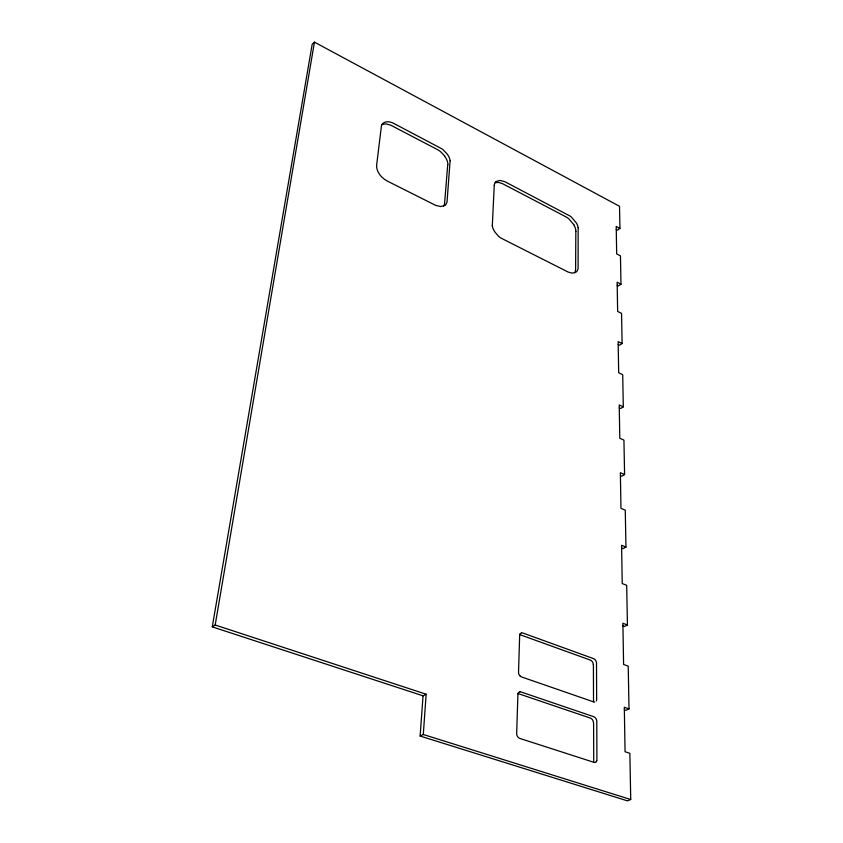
<?xml version="1.0" encoding="UTF-8"?>
<svg xmlns="http://www.w3.org/2000/svg" width="843" height="843" viewBox="0 0 843 843"><rect width="100%" height="100%" fill="white"/><g stroke="black" fill="none" stroke-linecap="round" stroke-linejoin="round"><path stroke-width="1.26" d="M575.611 269.17L575.832 231.277M423.049 695.823L420.13 736.044L423.291 734.495L426.158 694.221L215.186 625L212.267 626.865L423.049 695.823L426.158 694.221M519.667 635.148L518.529 672.219A5.606 4.942 -20.2 0 0 518.614 673.22A6.449 5.701 -20.2 0 0 518.751 673.736L518.824 673.968A7.018 6.196 -20.2 0 0 519.436 675.159L519.573 675.359A6.628 5.848 -20.2 0 0 519.92 675.78L520.047 675.928M444.63 202.931L447.717 164.67M494.24 185.355L492.312 225.745M596.654 699.774L596.507 663.146A5.448 4.805 -20.2 0 0 596.444 662.419L596.401 662.208A6.512 5.753 -20.2 0 0 596.264 661.702L596.201 661.534A7.029 6.207 -20.2 0 0 595.969 661.007L595.906 660.87A7.081 6.249 -20.2 0 0 595.59 660.354L595.506 660.227A6.628 5.859 -20.2 0 0 595.126 659.763L595.021 659.647A4.742 4.194 -20.2 0 0 593.461 658.573M596.907 760.238L596.781 721.376A5.827 5.153 -20.2 0 0 596.707 720.607L596.675 720.428A6.839 6.038 -20.2 0 0 596.528 719.869L596.465 719.68M215.186 625L314.45 42.15L619.521 206.303L619.932 228.432L617.455 230.192L616.265 229.57M212.267 626.865L312.163 44.363L314.45 42.15M517.929 693.926L516.664 733.473A5.922 5.237 -20.2 0 0 516.727 734.401L516.748 734.527A6.786 5.996 -20.2 0 0 516.885 735.064L516.97 735.307A7.197 6.354 -20.2 0 0 517.18 735.834L517.296 736.055A7.144 6.301 -20.2 0 0 517.591 736.55L517.728 736.75A5.258 4.647 -20.2 0 0 519.889 738.447L593.799 762.283M596.833 760.565L596.823 760.618A3.246 2.866 -20.2 0 1 596.559 761.25M444.746 205.418L440.836 206.546L435.831 205.45L387.495 181.171C381.731 178.231 376.452 172.12 376.6 165.586A9.579 8.451 -20.2 0 1 376.631 165.217L381.321 126.798A6.733 5.943 -20.2 0 1 382.079 124.437C384.714 120.444 390.499 121.561 394.092 123.573L441.88 148.821A25.258 22.297 -20.2 0 1 443.06 149.706L447.222 154.1A19.811 17.492 -20.2 0 1 450.173 160.781M492.238 225.755A20.706 18.283 -20.2 0 0 495.168 232.31L498.35 236.082A24.679 21.792 -20.2 0 0 500.647 237.916L568.066 272.026L572.123 273.132L574.8 272.479A7.777 6.86 -20.2 0 0 575.569 269.17M574.599 272.869L576.38 271.868A5.606 4.953 -20.2 0 0 577.855 269.465L577.94 269.202A8.198 7.239 -20.2 0 0 578.098 268.401L578.161 227.621M496.316 181.414L499.994 180.413L504.799 181.656L570.184 216.124A23.298 20.569 -20.2 0 1 571.269 216.946L576.433 223.037A19.558 17.271 -20.2 0 1 578.182 227.61M619.932 228.432L616.212 226.461L616.676 253.912L620.459 255.872L620.985 284.186L618.425 285.925L617.202 285.303M620.985 284.186L617.15 282.236L617.645 311.446L621.544 313.385L622.113 343.533L619.468 345.251L618.204 344.639M622.113 343.533L618.151 341.615L618.678 372.764L622.703 374.671L623.304 406.853L620.574 408.539L619.268 407.928M623.304 406.853L619.226 404.967L619.784 438.255L623.936 440.12L624.589 474.546L621.755 476.179L620.406 475.589M624.589 474.546L620.364 472.702L620.964 508.35L625.264 510.173L625.959 547.075L623.03 548.656L621.628 548.087M625.959 547.075L621.586 545.284L622.229 583.556L626.686 585.316L627.434 624.979L624.389 626.497L622.945 625.949M627.434 624.979L622.893 623.262L623.588 664.463L628.214 666.149L629.015 708.889L625.854 710.322L624.357 709.795M382.1 124.448L385.978 123.879L390.709 125.164L437.296 149.517A23.372 20.632 -20.2 0 1 440.51 151.614L444.704 155.976M629.015 708.889L624.315 707.256L625.063 751.735L629.858 753.315L630.733 799.522L627.434 800.85L420.13 736.044M495.284 182.646L498.624 182.425L502.481 183.648L565.716 216.725A21.191 18.715 -20.2 0 1 568.783 218.78L573.872 224.733M521.132 691.998L593.651 716.676A4.647 4.11 -20.2 0 1 595.179 717.699L595.358 717.857A6.639 5.859 -20.2 0 1 595.695 718.268L595.832 718.468A7.187 6.344 -20.2 0 1 596.444 719.637M423.291 734.495L630.733 799.522M518.118 693.568L590.469 718.131A6.038 5.332 -20.2 0 1 593.388 722.82M593.598 701.871L521.691 677.003A4.91 4.331 -20.2 0 1 520.068 675.917M519.91 634.653L590.363 660.101A5.933 5.237 -20.2 0 1 593.23 664.653M522.966 633.061L593.461 658.594M450.088 160.792L447.096 201.119A6.628 5.848 -20.2 0 1 445.104 205.302M593.409 664.653L593.525 700.828A4.299 3.793 -20.2 0 1 593.409 701.808M593.598 722.82L593.725 760.934A4.51 3.983 -20.2 0 1 593.525 762.198M444.588 202.931A7.187 6.354 -20.2 0 1 443.639 206.05M444.482 156.145A17.851 15.764 -20.2 0 1 447.949 164.638M573.756 224.796A17.503 15.459 -20.2 0 1 575.948 231.267M520.247 633.651A1.96 1.728 -20.2 0 1 520.489 633.399M521.206 632.977A1.96 1.728 -20.2 0 1 521.543 632.893M519.804 634.473A2.792 2.466 -20.2 0 1 520.11 633.841M518.466 692.756A2.139 1.886 -20.2 0 1 519.815 691.903M518.013 693.641A3.098 2.74 -20.2 0 1 518.319 692.957M494.325 185.344A6.101 5.395 -20.2 0 1 496.032 181.456M596.043 761.903A1.949 1.718 -20.2 0 1 595.759 762.114M594.958 762.42A1.949 1.718 -20.2 0 1 594.6 762.441M594.779 702.008A1.907 1.686 -20.2 0 1 594.441 702.029M596.433 761.461A2.36 2.076 -20.2 0 1 596.212 761.745M596.559 700.312A3.014 2.666 -20.2 0 1 596.296 700.976M521.733 632.882A2.339 2.065 -20.2 0 1 522.091 632.872M519.983 691.892A2.339 2.065 -20.2 0 1 520.352 691.871"/></g></svg>
